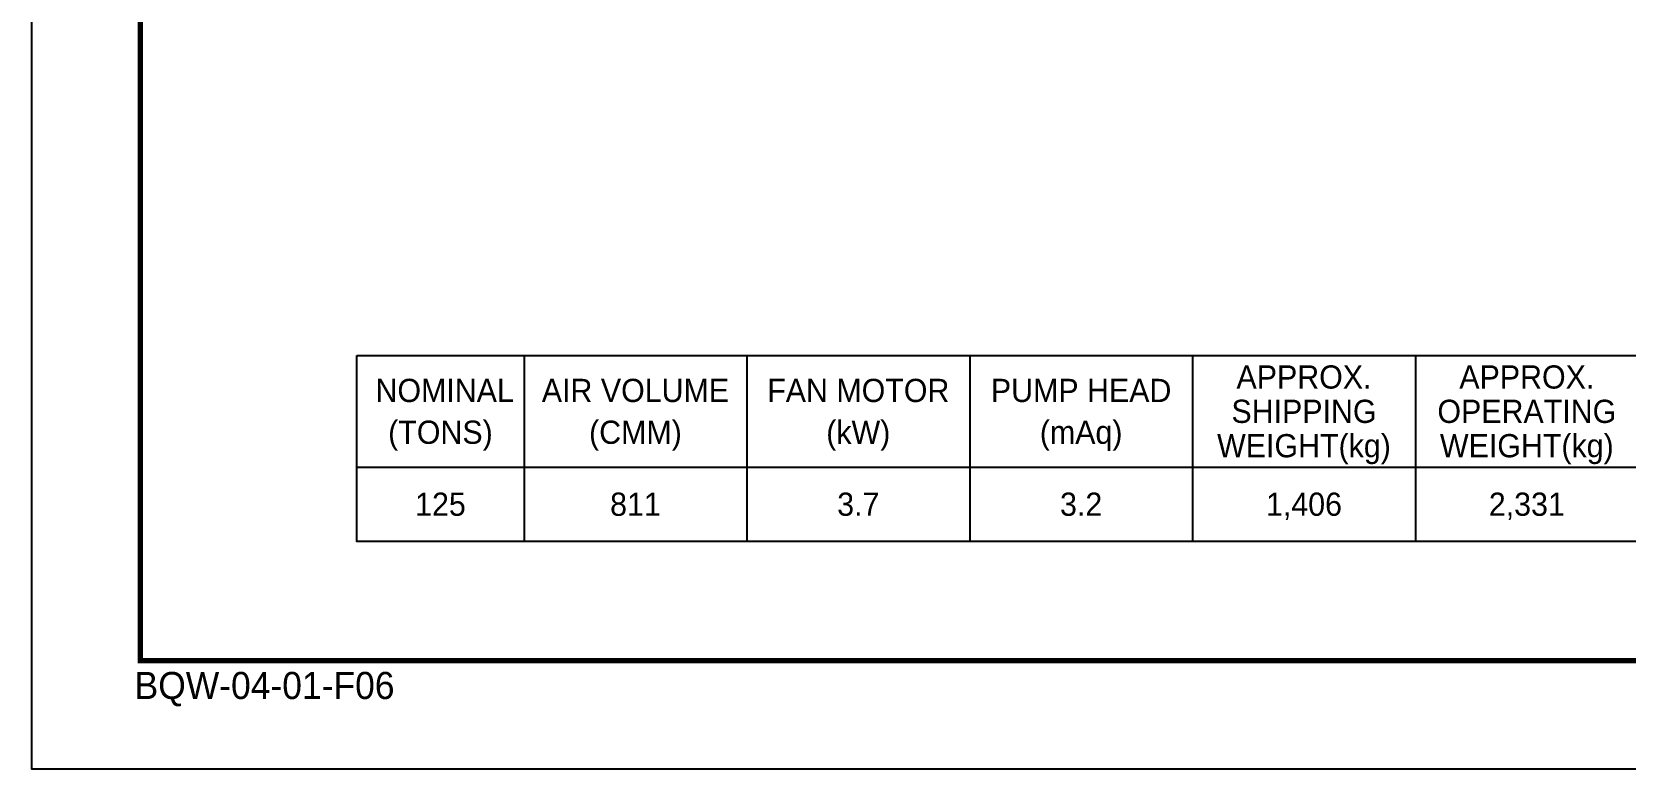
# Model space of a CAD drawing. Header units: millimetres. Extents: x 153470 to 191610, y 62385 to 83180.
# Drawn here: x 162203 to 172505, y 62385 to 67148 of the extents above; entities that cross this region are included whole.
import ezdxf
from ezdxf.enums import TextEntityAlignment as Align

# ---------------------------------------------------------------- set-up
doc = ezdxf.new("R2010")
doc.units = ezdxf.units.MM
doc.header["$LTSCALE"] = 30
doc.header["$MEASUREMENT"] = 0
doc.layers.get('DEFPOINTS').update_dxf_attribs({"color": 143, "linetype": 'CONTINUOUS'})
for name, color, linetype in [('냉각탑_box', 1, 'CONTINUOUS'), ('냉각탑_form', 1, 'CONTINUOUS'), ('냉각탑_text', 3, 'CONTINUOUS')]:
    doc.layers.add(name, color=color, linetype=linetype)
doc.styles.add('돋움', font='')
doc.styles.get('돋움').set_extended_font_data('Dotum')

# ---------------------------------------------------------------- blocks, each defined once
blk = doc.blocks.new('냉각탑form')
at = {"layer": 'DEFPOINTS'}
blk.add_lwpolyline([(0, 297.07), (420.1, 297.07), (420.1, 0), (0, 0)], close=True, dxfattribs=at)
at = {"layer": '냉각탑_form', "const_width": 0.5}
blk.add_lwpolyline([(10, 287.07), (10, 10), (410.1, 10), (410.1, 287.07)], close=True, dxfattribs=at)
at = {"layer": '냉각탑_form', "style": '돋움'}
blk.add_text('BQW-04-01-F06', height=2.5006, dxfattribs=at).set_placement((9.48, 6.47))

msp = doc.modelspace()

# ---------------------------------------------------------------- linework, layer by layer
at = {"layer": '냉각탑_box'}
for p, q in [((165383.2, 65056.8), (165383.2, 63856.8)), ((166823.2, 65056.8), (166823.2, 63856.8)), ((168263.2, 65056.8), (168263.2, 63856.8)), ((169703.2, 65056.8), (169703.2, 63856.8)), ((171143.2, 65056.8), (171143.2, 63856.8)), ((164303.2, 64336.8), (177203.2, 64336.8))]:
    msp.add_line(p, q, dxfattribs=at)
msp.add_lwpolyline([(164303.2, 65056.8), (177203.2, 65056.8), (177203.2, 63856.8), (164303.2, 63856.8)], close=True, dxfattribs=at)

# ---------------------------------------------------------------- block references
at = {"layer": '냉각탑_form', "xscale": 70, "yscale": 70, "zscale": 70}
msp.add_blockref('냉각탑form', (162203.1, 62385.3), dxfattribs=at)

# ---------------------------------------------------------------- texts
at = {"layer": '냉각탑_text', "style": '돋움'}
for s, p in [(' NOMINAL', (164843.2, 64831.8)), ('AIR VOLUME', (166103.2, 64831.8)), ('FAN MOTOR', (167543.2, 64831.8)), ('PUMP HEAD', (168983.2, 64831.8)), ('APPROX.', (170423.2, 64918.8)), ('APPROX.', (171863.2, 64918.8)), ('SHIPPING', (170423.2, 64696.8)), ('OPERATING', (171863.2, 64696.8)), ('(TONS)', (164843.2, 64561.8)), ('(CMM)', (166103.2, 64561.8)), ('(kW)', (167543.2, 64561.8)), ('(mAq)', (168983.2, 64561.8)), ('WEIGHT(kg)', (170423.2, 64474.8)), ('WEIGHT(kg)', (171863.2, 64474.8)), ('125', (164843.2, 64096.8)), ('811', (166103.2, 64096.8)), ('3.7', (167543.2, 64096.8)), ('3.2', (168983.2, 64096.8)), ('1,406', (170423.2, 64096.8)), ('2,331', (171863.2, 64096.8))]:
    msp.add_text(s, height=150, dxfattribs=at).set_placement(p, align=Align.MIDDLE_CENTER)

doc.saveas('drawing.dxf')
